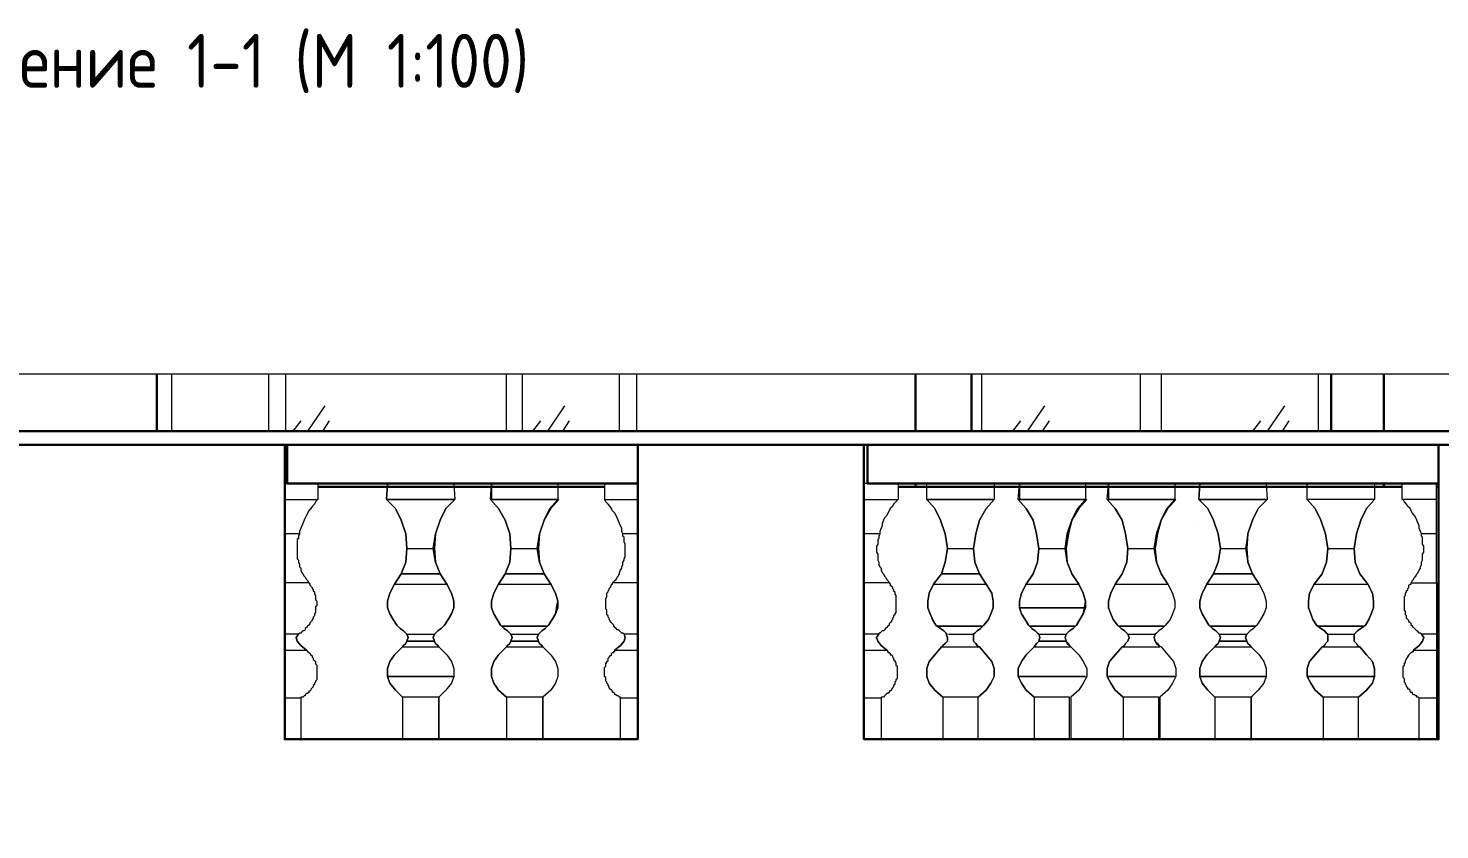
# Model space of a CAD drawing. Header units: millimetres. Extents: x 504091 to 2165846, y 135022 to 442887.
# Drawn here: x 1029664 to 1034893, y 312223 to 315195 of the extents above; entities that cross this region are included whole.
import ezdxf

# ---------------------------------------------------------------- set-up
doc = ezdxf.new("R2010")
doc.units = ezdxf.units.MM
doc.linetypes.add('PDF_IMPORT', pattern=[1, 0.8, -0.2])
doc.layers.add('+АР_Вспомогательная', color=7, linetype='Continuous', lineweight=9)
doc.layers.add('Аннотация', color=7, linetype='Continuous', lineweight=9)
for name, color, linetype in [('PDF _Линии', 7, 'Continuous'), ('PDF _Перекрытие', 7, 'Continuous'), ('PDF _Стены наружные', 7, 'Continuous')]:
    doc.layers.add(name, color=color, linetype=linetype)
for name, color, linetype, true_color in [('PDF _Ограждение', 7, 'Continuous', 0x7f7f7f), ('PDF _Окна', 7, 'Continuous', 0x383e42), ('PDF _Стены штриховка поверхности', 7, 'Continuous', 0xcacbcc)]:
    doc.layers.add(name, color=color, linetype=linetype, true_color=true_color)
doc.styles.add('GOST Common_6', font='GOST_Common.ttf', dxfattribs={"width": 0.9, "height": 200})

msp = doc.modelspace()

# ---------------------------------------------------------------- hatches: boundary and pattern name
at = {"layer": 'PDF _Стены штриховка поверхности', "true_color": 0xfbfbf4, "transparency": 33554687}
h = msp.add_hatch(color=7, dxfattribs=at)
h.paths.add_polyline_path([(1040473.9034, 311881.2887), (1040452.7403, 311902.4517), (1040431.5773, 311881.2887), (1040495.0664, 311813.567), (1040495.0664, 311809.3344), (1040511.9968, 311792.404), (1040533.1599, 311809.3344), (1040533.1599, 311813.567)])
h.paths.add_polyline_path([(1029519.9189, 311881.2887), (1029498.7559, 311902.4517), (1029481.8255, 311881.2887), (1029418.3364, 311813.567), (1029439.4994, 311792.404), (1029460.6624, 311813.567)])
h.paths.add_polyline_path([(1040554.3229, 311707.7518), (1040397.7165, 311881.2887), (1040478.136, 311953.243), (1040634.7424, 311953.243), (1040715.1619, 311881.2887), (1040567.0207, 311720.4497)])
h.paths.add_polyline_path([(1029397.1733, 311707.7518), (1029240.5669, 311881.2887), (1029316.7538, 311953.243), (1029477.5929, 311953.243), (1029553.7798, 311881.2887), (1029414.1038, 311724.6823)], flags=0)
h.paths.add_polyline_path([(1029312.5212, 311881.2887), (1029295.5908, 311902.4517), (1029274.4278, 311881.2887), (1029333.6843, 311813.567), (1029354.8473, 311792.404), (1029376.0103, 311813.567)])
h.paths.add_polyline_path([(1040681.3011, 311881.2887), (1040655.9054, 311902.4517), (1040638.975, 311881.2887), (1040579.7185, 311813.567), (1040579.7185, 311809.3344), (1040600.8816, 311792.404), (1040613.5794, 311809.3344), (1040617.812, 311813.567)])
h.paths.add_polyline_path([(1033992.5137, 313371.166), (1033993.7835, 313366.9334), (1033993.7835, 313371.166)])
h.paths.add_polyline_path([(1030328.8757, 311802.9855), (1030328.3467, 311805.1018), (1030328.3467, 311800.8692)])
h.paths.add_polyline_path([(1040768.7749, 309618.2553), (1040765.9532, 309616.8444), (1040770.1858, 309616.8444)])
h.paths.add_polyline_path([(1029099.48, 309618.2553), (1029096.6583, 309616.8444), (1029100.8909, 309616.8444)])
h.paths.add_polyline_path([(1038743.2655, 313213.3147), (1038742.7675, 313218.7922), (1038742.7675, 313214.5596)])
h.paths.add_polyline_path([(1033058.3776, 312711.5849), (1033062.6102, 312715.1121), (1033058.3776, 312715.1121)])
h.paths.add_polyline_path([(1035737.6172, 312711.5849), (1035741.8498, 312715.1121), (1035737.6172, 312715.1121)])
h.paths.add_polyline_path([(1033719.1621, 313213.3147), (1033718.6641, 313218.7922), (1033718.6641, 313214.5596)])

# ---------------------------------------------------------------- linework, layer by layer
at = {"layer": '+АР_Вспомогательная', "color": 7, "linetype": 'Continuous', "ltscale": 50}
msp.add_lwpolyline([(1016468.3724, 313914.1869), (1035672.8781, 313914.1869), (1035735.3781, 314164.1869), (1035860.3781, 313664.1869), (1035922.8781, 313914.1869), (1044742.7044, 313914.1869)], dxfattribs=at)
at = {"layer": 'PDF _Линии', "lineweight": 30}
for points in [[(1030140.0213, 313701.6234), (1030140.0213, 313914.1869)], [(1032950.4717, 313914.1869), (1032950.4717, 313701.6234)], [(1033157.8694, 313701.6234), (1033157.8694, 313914.1869)], [(1034491.1403, 313914.1869), (1034491.1403, 313701.6234)], [(1034685.8402, 313914.1869), (1034685.8402, 313701.6234)], [(1029200.3827, 308927.2438), (1029200.3827, 313650.8322), (1029094.5676, 313650.8322), (1029094.5676, 313701.6234), (1041572.2902, 313701.6234), (1041572.2902, 313650.8322)], [(1034889.0053, 313650.8322), (1034889.0053, 312558.8198), (1032760.0044, 312558.8198), (1032760.0044, 313650.8322), (1031921.9484, 313650.8322), (1031921.9484, 312558.8198), (1030614.0732, 312558.8198), (1030614.0732, 313650.8322), (1029200.3827, 313650.8322)], [(1031921.9484, 313506.9235), (1030622.5384, 313506.9235), (1030622.5384, 313650.8322)], [(1034889.0053, 313506.9235), (1032772.7023, 313506.9235), (1032772.7023, 313650.8322), (1035727.0613, 313650.8322), (1035727.0613, 312558.8198), (1037851.8295, 312558.8198), (1037851.8295, 313650.8322)], [(1032950.4717, 313506.9235), (1032950.4717, 313494.2257)], [(1034685.8402, 313494.2257), (1034685.8402, 313506.9235)], [(1034889.0053, 313494.2257), (1034880.5401, 313494.2257)]]:
    msp.add_lwpolyline(points, dxfattribs=at)
at = {"layer": 'PDF _Линии', "lineweight": 30, "ltscale": 21.292934}
msp.add_lwpolyline([(1040078.1803, 313650.8322), (1030614.0732, 313650.8322)], dxfattribs=at)
at = {"layer": 'PDF _Линии', "lineweight": 30, "ltscale": 2.582245}
msp.add_lwpolyline([(1031799.2029, 313494.2257), (1030736.8187, 313494.2257)], dxfattribs=at)
at = {"layer": 'PDF _Линии', "lineweight": 30, "ltscale": 1.523948}
msp.add_lwpolyline([(1034753.5619, 313494.2257), (1032886.9826, 313494.2257)], dxfattribs=at)
at = {"layer": 'PDF _Ограждение', "color": 7, "lineweight": 9}
for points in [[(1030736.8187, 313506.9235), (1030736.8187, 313447.6671), (1030728.3535, 313439.2018), (1030724.1209, 313430.7366), (1030715.6557, 313422.2714), (1030711.4231, 313413.8062), (1030702.9579, 313405.341), (1030698.7253, 313396.8758), (1030694.4927, 313388.4106), (1030690.2601, 313379.9454), (1030686.0275, 313371.4802), (1030681.7949, 313358.7823), (1030677.5623, 313350.3171), (1030673.3296, 313341.8519), (1030669.097, 313329.1541), (1030669.097, 313320.6889), (1030664.8644, 313312.2237), (1030664.8644, 313303.7585), (1030660.6318, 313299.5258), (1030660.6318, 313291.0606), (1030660.6318, 313282.5954), (1030660.6318, 313274.1302), (1030660.6318, 313265.665), (1030660.6318, 313261.4324), (1030660.6318, 313252.9672), (1030660.6318, 313244.502), (1030660.6318, 313236.0368), (1030660.6318, 313227.5715), (1030664.8644, 313223.3389), (1030664.8644, 313214.8737), (1030669.097, 313206.4085), (1030669.097, 313197.9433), (1030673.3296, 313193.7107), (1030673.3296, 313185.2455), (1030677.5623, 313176.7803), (1030681.7949, 313172.5477), (1030686.0275, 313164.0825), (1030690.2601, 313159.8498), (1030694.4927, 313151.3846), (1030698.7253, 313147.152), (1030702.9579, 313138.6868), (1030707.1905, 313134.4542), (1030707.1905, 313130.2216), (1030711.4231, 313125.989), (1030715.6557, 313121.7564), (1030715.6557, 313117.5238), (1030719.8883, 313113.2912), (1030719.8883, 313109.0586), (1030724.1209, 313104.826), (1030724.1209, 313100.5934), (1030724.1209, 313096.3608), (1030728.3535, 313092.1282), (1030728.3535, 313083.6629), (1030728.3535, 313079.4303), (1030728.3535, 313075.1977), (1030732.5861, 313070.9651), (1030732.5861, 313066.7325), (1030732.5861, 313058.2673), (1030732.5861, 313054.0347), (1030728.3535, 313049.8021), (1030728.3535, 313045.5695), (1030728.3535, 313041.3369), (1030728.3535, 313032.8717), (1030728.3535, 313028.6391), (1030724.1209, 313024.4065), (1030724.1209, 313020.1738), (1030724.1209, 313015.9412), (1030719.8883, 313011.7086), (1030719.8883, 313007.476), (1030715.6557, 313003.2434), (1030715.6557, 312999.0108), (1030711.4231, 312994.7782), (1030707.1905, 312990.5456), (1030707.1905, 312986.313), (1030702.9579, 312982.0804), (1030698.7253, 312977.8478), (1030694.4927, 312973.6152), (1030690.2601, 312969.3826), (1030690.2601, 312965.15), (1030686.0275, 312960.9174), (1030681.7949, 312960.9174), (1030677.5623, 312956.6848), (1030673.3296, 312952.4522), (1030669.097, 312952.4522), (1030664.8644, 312948.2195), (1030656.3992, 312935.5217), (1030660.6318, 312922.8239), (1030673.3296, 312905.8935), (1030694.4927, 312888.9631), (1030673.3296, 312905.8935), (1030660.6318, 312922.8239), (1030656.3992, 312935.5217), (1030664.8644, 312948.2195), (1030614.0732, 312948.2195)], [(1030622.5384, 313506.9235), (1030614.0732, 313506.9235)], [(1031185.475, 312558.8198), (1031185.475, 312715.4262), (1031050.0316, 312715.4262), (1031024.636, 312740.8219), (1031003.4729, 312766.2175), (1030995.0077, 312791.6131), (1030995.0077, 312821.2414), (1031003.4729, 312846.637), (1031020.4033, 312872.0326), (1031050.0316, 312901.6609), (1031054.2642, 312905.8935), (1031062.7294, 312914.3587), (1031066.962, 312922.8239), (1031071.1946, 312935.5217), (1031066.962, 312948.2195), (1031062.7294, 312952.4522), (1031054.2642, 312960.9174), (1031041.5664, 312969.3826), (1031028.8686, 312982.0804), (1031016.1707, 313003.2434), (1031003.4729, 313024.4065), (1030995.0077, 313045.5695), (1030995.0077, 313070.9651), (1031003.4729, 313100.5934), (1031020.4033, 313134.4542), (1031045.799, 313172.5477), (1031062.7294, 313214.8737), (1031066.962, 313265.665), (1031062.7294, 313320.6889), (1031045.799, 313371.4802), (1031024.636, 313413.8062), (1030990.7751, 313447.6671), (1030995.0077, 313506.9235)], [(1031240.4989, 313506.9235), (1031244.7315, 313447.6671), (1030990.7751, 313447.6671), (1031024.636, 313413.8062), (1031045.799, 313371.4802), (1031062.7294, 313320.6889), (1031066.962, 313265.665), (1031062.7294, 313214.8737), (1031045.799, 313172.5477), (1031020.4033, 313134.4542), (1031003.4729, 313100.5934), (1030995.0077, 313070.9651), (1030995.0077, 313045.5695), (1031003.4729, 313024.4065), (1031016.1707, 313003.2434), (1031028.8686, 312982.0804), (1031041.5664, 312969.3826), (1031054.2642, 312960.9174), (1031062.7294, 312952.4522), (1031066.962, 312948.2195), (1031071.1946, 312935.5217), (1031066.962, 312922.8239), (1031062.7294, 312914.3587), (1031054.2642, 312905.8935), (1031050.0316, 312901.6609), (1031020.4033, 312872.0326), (1031003.4729, 312846.637), (1030995.0077, 312821.2414), (1030995.0077, 312791.6131), (1031003.4729, 312766.2175), (1031024.636, 312740.8219), (1031050.0316, 312715.4262), (1031050.0316, 312558.8198)], [(1030995.0077, 313506.9235), (1030990.7751, 313447.6671), (1031244.7315, 313447.6671), (1031210.8706, 313413.8062), (1031189.7076, 313371.4802), (1031172.7772, 313320.6889), (1031168.5446, 313265.665), (1031172.7772, 313214.8737), (1031189.7076, 313172.5477), (1031215.1032, 313134.4542), (1031232.0336, 313100.5934), (1031240.4989, 313070.9651), (1031240.4989, 313045.5695), (1031232.0336, 313024.4065), (1031219.3358, 313003.2434), (1031206.638, 312982.0804), (1031193.9402, 312969.3826), (1031181.2424, 312960.9174), (1031172.7772, 312952.4522), (1031168.5446, 312948.2195), (1031164.312, 312935.5217), (1031168.5446, 312922.8239), (1031172.7772, 312914.3587), (1031181.2424, 312905.8935), (1031185.475, 312901.6609), (1031215.1032, 312872.0326), (1031232.0336, 312846.637), (1031240.4989, 312821.2414), (1031240.4989, 312791.6131), (1031232.0336, 312766.2175), (1031210.8706, 312740.8219), (1031185.475, 312715.4262), (1031185.475, 312558.8198)], [(1031570.6421, 312558.8198), (1031570.6421, 312715.4262), (1031435.1987, 312715.4262), (1031405.5705, 312740.8219), (1031388.6401, 312766.2175), (1031380.1749, 312791.6131), (1031380.1749, 312821.2414), (1031388.6401, 312846.637), (1031405.5705, 312872.0326), (1031435.1987, 312901.6609), (1031439.4313, 312905.8935), (1031447.8966, 312914.3587), (1031452.1292, 312922.8239), (1031456.3618, 312935.5217), (1031452.1292, 312948.2195), (1031447.8966, 312952.4522), (1031439.4313, 312960.9174), (1031426.7335, 312969.3826), (1031414.0357, 312982.0804), (1031401.3379, 313003.2434), (1031388.6401, 313024.4065), (1031380.1749, 313045.5695), (1031380.1749, 313070.9651), (1031388.6401, 313100.5934), (1031405.5705, 313134.4542), (1031430.9661, 313172.5477), (1031447.8966, 313214.8737), (1031452.1292, 313265.665), (1031447.8966, 313320.6889), (1031430.9661, 313371.4802), (1031405.5705, 313413.8062), (1031375.9423, 313447.6671), (1031380.1749, 313506.9235)], [(1031625.666, 313506.9235), (1031625.666, 313447.6671), (1031375.9423, 313447.6671), (1031405.5705, 313413.8062), (1031430.9661, 313371.4802), (1031447.8966, 313320.6889), (1031452.1292, 313265.665), (1031447.8966, 313214.8737), (1031430.9661, 313172.5477), (1031405.5705, 313134.4542), (1031388.6401, 313100.5934), (1031380.1749, 313070.9651), (1031380.1749, 313045.5695), (1031388.6401, 313024.4065), (1031401.3379, 313003.2434), (1031414.0357, 312982.0804), (1031426.7335, 312969.3826), (1031439.4313, 312960.9174), (1031447.8966, 312952.4522), (1031452.1292, 312948.2195), (1031456.3618, 312935.5217), (1031452.1292, 312922.8239), (1031447.8966, 312914.3587), (1031439.4313, 312905.8935), (1031435.1987, 312901.6609), (1031405.5705, 312872.0326), (1031388.6401, 312846.637), (1031380.1749, 312821.2414), (1031380.1749, 312791.6131), (1031388.6401, 312766.2175), (1031405.5705, 312740.8219), (1031435.1987, 312715.4262), (1031435.1987, 312558.8198)], [(1031380.1749, 313506.9235), (1031380.1749, 313447.6671), (1031629.8986, 313447.6671), (1031600.2704, 313413.8062), (1031574.8747, 313371.4802), (1031557.9443, 313320.6889), (1031553.7117, 313265.665), (1031557.9443, 313214.8737), (1031574.8747, 313172.5477), (1031600.2704, 313134.4542), (1031617.2008, 313100.5934), (1031625.666, 313070.9651), (1031625.666, 313045.5695), (1031617.2008, 313024.4065), (1031604.503, 313003.2434), (1031591.8052, 312982.0804), (1031579.1073, 312969.3826), (1031566.4095, 312960.9174), (1031557.9443, 312952.4522), (1031553.7117, 312948.2195), (1031549.4791, 312935.5217), (1031553.7117, 312922.8239), (1031557.9443, 312914.3587), (1031566.4095, 312905.8935), (1031570.6421, 312901.6609), (1031600.2704, 312872.0326), (1031617.2008, 312846.637), (1031625.666, 312821.2414), (1031625.666, 312791.6131), (1031617.2008, 312766.2175), (1031600.2704, 312740.8219), (1031570.6421, 312715.4262), (1031570.6421, 312558.8198)], [(1031799.2029, 313506.9235), (1031799.2029, 313447.6671), (1031921.9484, 313447.6671)], [(1032886.9826, 313506.9235), (1032886.9826, 313447.6671), (1032878.5174, 313439.2018), (1032870.0522, 313430.7366), (1032865.8196, 313422.2714), (1032857.3544, 313413.8062), (1032853.1218, 313405.341), (1032848.8892, 313396.8758), (1032844.6566, 313388.4106), (1032836.1913, 313379.9454), (1032831.9587, 313371.4802), (1032827.7261, 313358.7823), (1032827.7261, 313350.3171), (1032823.4935, 313341.8519), (1032819.2609, 313329.1541), (1032819.2609, 313320.6889), (1032815.0283, 313312.2237), (1032815.0283, 313303.7585), (1032810.7957, 313299.5258), (1032810.7957, 313291.0606), (1032810.7957, 313282.5954), (1032806.5631, 313274.1302), (1032806.5631, 313265.665), (1032806.5631, 313261.4324), (1032806.5631, 313252.9672), (1032810.7957, 313244.502), (1032810.7957, 313236.0368), (1032810.7957, 313227.5715), (1032810.7957, 313223.3389), (1032815.0283, 313214.8737), (1032815.0283, 313206.4085), (1032819.2609, 313197.9433), (1032823.4935, 313193.7107), (1032823.4935, 313185.2455), (1032827.7261, 313176.7803), (1032831.9587, 313172.5477), (1032836.1913, 313164.0825), (1032840.4239, 313159.8498), (1032844.6566, 313151.3846), (1032848.8892, 313147.152), (1032853.1218, 313138.6868), (1032857.3544, 313134.4542), (1032857.3544, 313130.2216), (1032861.587, 313125.989), (1032865.8196, 313121.7564), (1032865.8196, 313117.5238), (1032870.0522, 313113.2912), (1032870.0522, 313109.0586), (1032874.2848, 313104.826), (1032874.2848, 313100.5934), (1032874.2848, 313096.3608), (1032878.5174, 313092.1282), (1032878.5174, 313083.6629), (1032878.5174, 313079.4303), (1032878.5174, 313075.1977), (1032878.5174, 313070.9651), (1032878.5174, 313066.7325), (1032878.5174, 313058.2673), (1032878.5174, 313054.0347), (1032878.5174, 313049.8021), (1032878.5174, 313045.5695), (1032878.5174, 313041.3369), (1032878.5174, 313032.8717), (1032878.5174, 313028.6391), (1032874.2848, 313024.4065), (1032874.2848, 313020.1738), (1032870.0522, 313015.9412), (1032870.0522, 313011.7086), (1032865.8196, 313007.476), (1032865.8196, 313003.2434), (1032861.587, 312999.0108), (1032861.587, 312994.7782), (1032857.3544, 312990.5456), (1032853.1218, 312986.313), (1032853.1218, 312982.0804), (1032848.8892, 312977.8478), (1032844.6566, 312973.6152), (1032840.4239, 312969.3826), (1032836.1913, 312965.15), (1032831.9587, 312960.9174), (1032827.7261, 312960.9174), (1032823.4935, 312956.6848), (1032819.2609, 312952.4522), (1032815.0283, 312952.4522), (1032815.0283, 312948.2195), (1032806.5631, 312935.5217), (1032810.7957, 312922.8239), (1032823.4935, 312905.8935), (1032844.6566, 312888.9631), (1032823.4935, 312905.8935), (1032810.7957, 312922.8239), (1032806.5631, 312935.5217), (1032815.0283, 312948.2195), (1032760.0044, 312948.2195)], [(1032772.7023, 313506.9235), (1032760.0044, 313506.9235)], [(1033183.265, 312558.8198), (1033183.265, 312715.4262), (1033052.0542, 312715.4262), (1033022.426, 312740.8219), (1033001.263, 312766.2175), (1032992.7978, 312791.6131), (1032992.7978, 312821.2414), (1033001.263, 312846.637), (1033022.426, 312872.0326), (1033047.8216, 312901.6609), (1033052.0542, 312905.8935), (1033060.5195, 312914.3587), (1033068.9847, 312922.8239), (1033068.9847, 312935.5217), (1033064.7521, 312948.2195), (1033064.7521, 312952.4522), (1033056.2869, 312960.9174), (1033043.589, 312969.3826), (1033026.6586, 312982.0804), (1033013.9608, 313003.2434), (1033005.4956, 313024.4065), (1032997.0304, 313045.5695), (1032997.0304, 313070.9651), (1033001.263, 313100.5934), (1033018.1934, 313134.4542), (1033047.8216, 313172.5477), (1033060.5195, 313214.8737), (1033068.9847, 313265.665), (1033060.5195, 313320.6889), (1033043.589, 313371.4802), (1033022.426, 313413.8062), (1032992.7978, 313447.6671), (1032992.7978, 313506.9235)], [(1033242.5215, 313506.9235), (1033242.5215, 313447.6671), (1032992.7978, 313447.6671), (1033022.426, 313413.8062), (1033043.589, 313371.4802), (1033060.5195, 313320.6889), (1033068.9847, 313265.665), (1033060.5195, 313214.8737), (1033047.8216, 313172.5477), (1033018.1934, 313134.4542), (1033001.263, 313100.5934), (1032997.0304, 313070.9651), (1032997.0304, 313045.5695), (1033005.4956, 313024.4065), (1033013.9608, 313003.2434), (1033026.6586, 312982.0804), (1033043.589, 312969.3826), (1033056.2869, 312960.9174), (1033064.7521, 312952.4522), (1033064.7521, 312948.2195), (1033068.9847, 312935.5217), (1033068.9847, 312922.8239), (1033060.5195, 312914.3587), (1033052.0542, 312905.8935), (1033047.8216, 312901.6609), (1033022.426, 312872.0326), (1033001.263, 312846.637), (1032992.7978, 312821.2414), (1032992.7978, 312791.6131), (1033001.263, 312766.2175), (1033022.426, 312740.8219), (1033052.0542, 312715.4262), (1033052.0542, 312558.8198)], [(1033521.8735, 312558.8198), (1033521.8735, 312715.4262), (1033390.6627, 312715.4262), (1033361.0345, 312740.8219), (1033344.1041, 312766.2175), (1033331.4062, 312791.6131), (1033331.4062, 312821.2414), (1033344.1041, 312846.637), (1033361.0345, 312872.0326), (1033390.6627, 312901.6609), (1033394.8953, 312905.8935), (1033399.1279, 312914.3587), (1033407.5932, 312922.8239), (1033411.8258, 312935.5217), (1033407.5932, 312948.2195), (1033403.3606, 312952.4522), (1033394.8953, 312960.9174), (1033382.1975, 312969.3826), (1033369.4997, 312982.0804), (1033356.8019, 313003.2434), (1033344.1041, 313024.4065), (1033335.6389, 313045.5695), (1033335.6389, 313070.9651), (1033344.1041, 313100.5934), (1033361.0345, 313134.4542), (1033386.4301, 313172.5477), (1033403.3606, 313214.8737), (1033407.5932, 313265.665), (1033399.1279, 313320.6889), (1033386.4301, 313371.4802), (1033361.0345, 313413.8062), (1033331.4062, 313447.6671), (1033335.6389, 313506.9235)], [(1033581.13, 313506.9235), (1033581.13, 313447.6671), (1033331.4062, 313447.6671), (1033361.0345, 313413.8062), (1033386.4301, 313371.4802), (1033399.1279, 313320.6889), (1033407.5932, 313265.665), (1033403.3606, 313214.8737), (1033386.4301, 313172.5477), (1033361.0345, 313134.4542), (1033344.1041, 313100.5934), (1033335.6389, 313070.9651), (1033335.6389, 313045.5695), (1033344.1041, 313024.4065), (1033356.8019, 313003.2434), (1033369.4997, 312982.0804), (1033382.1975, 312969.3826), (1033394.8953, 312960.9174), (1033403.3606, 312952.4522), (1033407.5932, 312948.2195), (1033411.8258, 312935.5217), (1033407.5932, 312922.8239), (1033399.1279, 312914.3587), (1033394.8953, 312905.8935), (1033390.6627, 312901.6609), (1033361.0345, 312872.0326), (1033344.1041, 312846.637), (1033331.4062, 312821.2414), (1033331.4062, 312791.6131), (1033344.1041, 312766.2175), (1033361.0345, 312740.8219), (1033390.6627, 312715.4262), (1033390.6627, 312558.8198)], [(1033335.6389, 313506.9235), (1033335.6389, 313447.6671), (1033585.3626, 313447.6671), (1033555.7344, 313413.8062), (1033530.3387, 313371.4802), (1033517.6409, 313320.6889), (1033509.1757, 313265.665), (1033513.4083, 313214.8737), (1033530.3387, 313172.5477), (1033555.7344, 313134.4542), (1033572.6648, 313100.5934), (1033581.13, 313070.9651), (1033581.13, 313045.5695), (1033572.6648, 313024.4065), (1033559.967, 313003.2434), (1033547.2692, 312982.0804), (1033534.5713, 312969.3826), (1033521.8735, 312960.9174), (1033513.4083, 312952.4522), (1033509.1757, 312948.2195), (1033504.9431, 312935.5217), (1033509.1757, 312922.8239), (1033517.6409, 312914.3587), (1033521.8735, 312905.8935), (1033526.1061, 312901.6609), (1033555.7344, 312872.0326), (1033572.6648, 312846.637), (1033585.3626, 312821.2414), (1033585.3626, 312791.6131), (1033572.6648, 312766.2175), (1033555.7344, 312740.8219), (1033526.1061, 312715.4262), (1033526.1061, 312558.8198)], [(1033852.0168, 312558.8198), (1033852.0168, 312715.4262), (1033720.806, 312715.4262), (1033691.1778, 312740.8219), (1033674.2473, 312766.2175), (1033661.5495, 312791.6131), (1033661.5495, 312821.2414), (1033670.0147, 312846.637), (1033691.1778, 312872.0326), (1033716.5734, 312901.6609), (1033725.0386, 312905.8935), (1033729.2712, 312914.3587), (1033737.7364, 312922.8239), (1033741.969, 312935.5217), (1033737.7364, 312948.2195), (1033733.5038, 312952.4522), (1033725.0386, 312960.9174), (1033712.3408, 312969.3826), (1033699.643, 312982.0804), (1033682.7126, 313003.2434), (1033674.2473, 313024.4065), (1033665.7821, 313045.5695), (1033665.7821, 313070.9651), (1033674.2473, 313100.5934), (1033691.1778, 313134.4542), (1033716.5734, 313172.5477), (1033733.5038, 313214.8737), (1033737.7364, 313265.665), (1033729.2712, 313320.6889), (1033716.5734, 313371.4802), (1033691.1778, 313413.8062), (1033661.5495, 313447.6671), (1033665.7821, 313506.9235)], [(1033911.2733, 313506.9235), (1033911.2733, 313447.6671), (1033661.5495, 313447.6671), (1033691.1778, 313413.8062), (1033716.5734, 313371.4802), (1033729.2712, 313320.6889), (1033737.7364, 313265.665), (1033733.5038, 313214.8737), (1033716.5734, 313172.5477), (1033691.1778, 313134.4542), (1033674.2473, 313100.5934), (1033665.7821, 313070.9651), (1033665.7821, 313045.5695), (1033674.2473, 313024.4065), (1033682.7126, 313003.2434), (1033699.643, 312982.0804), (1033712.3408, 312969.3826), (1033725.0386, 312960.9174), (1033733.5038, 312952.4522), (1033737.7364, 312948.2195), (1033741.969, 312935.5217), (1033737.7364, 312922.8239), (1033729.2712, 312914.3587), (1033725.0386, 312905.8935), (1033716.5734, 312901.6609), (1033691.1778, 312872.0326), (1033670.0147, 312846.637), (1033661.5495, 312821.2414), (1033661.5495, 312791.6131), (1033674.2473, 312766.2175), (1033691.1778, 312740.8219), (1033720.806, 312715.4262), (1033720.806, 312558.8198)], [(1033665.7821, 313506.9235), (1033665.7821, 313447.6671), (1033915.5059, 313447.6671), (1033885.8776, 313413.8062), (1033860.482, 313371.4802), (1033847.7842, 313320.6889), (1033839.319, 313265.665), (1033843.5516, 313214.8737), (1033860.482, 313172.5477), (1033885.8776, 313134.4542), (1033902.8081, 313100.5934), (1033911.2733, 313070.9651), (1033911.2733, 313045.5695), (1033902.8081, 313024.4065), (1033894.3429, 313003.2434), (1033877.4124, 312982.0804), (1033864.7146, 312969.3826), (1033852.0168, 312960.9174), (1033843.5516, 312952.4522), (1033839.319, 312948.2195), (1033835.0864, 312935.5217), (1033839.319, 312922.8239), (1033847.7842, 312914.3587), (1033852.0168, 312905.8935), (1033860.482, 312901.6609), (1033885.8776, 312872.0326), (1033907.0407, 312846.637), (1033915.5059, 312821.2414), (1033915.5059, 312791.6131), (1033902.8081, 312766.2175), (1033885.8776, 312740.8219), (1033856.2494, 312715.4262), (1033856.2494, 312558.8198)], [(1034194.8579, 312558.8198), (1034194.8579, 312715.4262), (1034059.4145, 312715.4262), (1034034.0189, 312740.8219), (1034012.8558, 312766.2175), (1034004.3906, 312791.6131), (1034004.3906, 312821.2414), (1034012.8558, 312846.637), (1034029.7862, 312872.0326), (1034059.4145, 312901.6609), (1034063.6471, 312905.8935), (1034072.1123, 312914.3587), (1034076.3449, 312922.8239), (1034080.5775, 312935.5217), (1034076.3449, 312948.2195), (1034072.1123, 312952.4522), (1034063.6471, 312960.9174), (1034050.9493, 312969.3826), (1034038.2515, 312982.0804), (1034025.5536, 313003.2434), (1034012.8558, 313024.4065), (1034004.3906, 313045.5695), (1034004.3906, 313070.9651), (1034012.8558, 313100.5934), (1034029.7862, 313134.4542), (1034055.1819, 313172.5477), (1034072.1123, 313214.8737), (1034080.5775, 313265.665), (1034072.1123, 313320.6889), (1034055.1819, 313371.4802), (1034034.0189, 313413.8062), (1034000.158, 313447.6671), (1034004.3906, 313506.9235)], [(1034249.8818, 313506.9235), (1034254.1144, 313447.6671), (1034000.158, 313447.6671), (1034034.0189, 313413.8062), (1034055.1819, 313371.4802), (1034072.1123, 313320.6889), (1034080.5775, 313265.665), (1034072.1123, 313214.8737), (1034055.1819, 313172.5477), (1034029.7862, 313134.4542), (1034012.8558, 313100.5934), (1034004.3906, 313070.9651), (1034004.3906, 313045.5695), (1034012.8558, 313024.4065), (1034025.5536, 313003.2434), (1034038.2515, 312982.0804), (1034050.9493, 312969.3826), (1034063.6471, 312960.9174), (1034072.1123, 312952.4522), (1034076.3449, 312948.2195), (1034080.5775, 312935.5217), (1034076.3449, 312922.8239), (1034072.1123, 312914.3587), (1034063.6471, 312905.8935), (1034059.4145, 312901.6609), (1034029.7862, 312872.0326), (1034012.8558, 312846.637), (1034004.3906, 312821.2414), (1034004.3906, 312791.6131), (1034012.8558, 312766.2175), (1034034.0189, 312740.8219), (1034059.4145, 312715.4262), (1034059.4145, 312558.8198)], [(1034004.3906, 313506.9235), (1034000.158, 313447.6671), (1034254.1144, 313447.6671), (1034220.2535, 313413.8062), (1034199.0905, 313371.4802), (1034182.1601, 313320.6889), (1034173.6949, 313265.665), (1034182.1601, 313214.8737), (1034199.0905, 313172.5477), (1034224.4861, 313134.4542), (1034241.4165, 313100.5934), (1034249.8818, 313070.9651), (1034249.8818, 313045.5695), (1034241.4165, 313024.4065), (1034228.7187, 313003.2434), (1034216.0209, 312982.0804), (1034203.3231, 312969.3826), (1034190.6253, 312960.9174), (1034182.1601, 312952.4522), (1034177.9275, 312948.2195), (1034173.6949, 312935.5217), (1034177.9275, 312922.8239), (1034182.1601, 312914.3587), (1034190.6253, 312905.8935), (1034194.8579, 312901.6609), (1034224.4861, 312872.0326), (1034241.4165, 312846.637), (1034249.8818, 312821.2414), (1034249.8818, 312791.6131), (1034241.4165, 312766.2175), (1034220.2535, 312740.8219), (1034194.8579, 312715.4262), (1034194.8579, 312558.8198)], [(1034592.7229, 312558.8198), (1034592.7229, 312715.4262), (1034461.5121, 312715.4262), (1034431.8838, 312740.8219), (1034414.9534, 312766.2175), (1034402.2556, 312791.6131), (1034402.2556, 312821.2414), (1034410.7208, 312846.637), (1034431.8838, 312872.0326), (1034457.2795, 312901.6609), (1034465.7447, 312905.8935), (1034469.9773, 312914.3587), (1034478.4425, 312922.8239), (1034478.4425, 312935.5217), (1034478.4425, 312948.2195), (1034474.2099, 312952.4522), (1034465.7447, 312960.9174), (1034453.0469, 312969.3826), (1034436.1164, 312982.0804), (1034423.4186, 313003.2434), (1034414.9534, 313024.4065), (1034406.4882, 313045.5695), (1034406.4882, 313070.9651), (1034410.7208, 313100.5934), (1034427.6512, 313134.4542), (1034457.2795, 313172.5477), (1034474.2099, 313214.8737), (1034478.4425, 313265.665), (1034469.9773, 313320.6889), (1034453.0469, 313371.4802), (1034431.8838, 313413.8062), (1034402.2556, 313447.6671), (1034402.2556, 313506.9235)], [(1034651.9793, 313506.9235), (1034651.9793, 313447.6671), (1034402.2556, 313447.6671), (1034431.8838, 313413.8062), (1034453.0469, 313371.4802), (1034469.9773, 313320.6889), (1034478.4425, 313265.665), (1034474.2099, 313214.8737), (1034457.2795, 313172.5477), (1034427.6512, 313134.4542), (1034410.7208, 313100.5934), (1034406.4882, 313070.9651), (1034406.4882, 313045.5695), (1034414.9534, 313024.4065), (1034423.4186, 313003.2434), (1034436.1164, 312982.0804), (1034453.0469, 312969.3826), (1034465.7447, 312960.9174), (1034474.2099, 312952.4522), (1034478.4425, 312948.2195), (1034478.4425, 312935.5217), (1034478.4425, 312922.8239), (1034469.9773, 312914.3587), (1034465.7447, 312905.8935), (1034457.2795, 312901.6609), (1034431.8838, 312872.0326), (1034410.7208, 312846.637), (1034402.2556, 312821.2414), (1034402.2556, 312791.6131), (1034414.9534, 312766.2175), (1034431.8838, 312740.8219), (1034461.5121, 312715.4262), (1034461.5121, 312558.8198)], [(1034880.5401, 312948.2195), (1034825.5162, 312948.2195), (1034833.9814, 312935.5217), (1034829.7488, 312922.8239), (1034817.051, 312905.8935), (1034795.8879, 312888.9631), (1034817.051, 312905.8935), (1034829.7488, 312922.8239), (1034833.9814, 312935.5217), (1034825.5162, 312948.2195), (1034821.2836, 312952.4522), (1034817.051, 312952.4522), (1034812.8184, 312956.6848), (1034808.5858, 312960.9174), (1034804.3532, 312965.15), (1034800.1205, 312969.3826), (1034795.8879, 312973.6152), (1034791.6553, 312977.8478), (1034787.4227, 312982.0804), (1034787.4227, 312986.313), (1034783.1901, 312990.5456), (1034778.9575, 312994.7782), (1034778.9575, 312999.0108), (1034774.7249, 313003.2434), (1034770.4923, 313007.476), (1034770.4923, 313011.7086), (1034770.4923, 313015.9412), (1034766.2597, 313020.1738), (1034766.2597, 313024.4065), (1034766.2597, 313032.8717), (1034762.0271, 313037.1043), (1034762.0271, 313041.3369), (1034762.0271, 313045.5695), (1034762.0271, 313049.8021), (1034762.0271, 313054.0347), (1034762.0271, 313062.4999), (1034762.0271, 313066.7325), (1034762.0271, 313070.9651), (1034762.0271, 313075.1977), (1034762.0271, 313079.4303), (1034762.0271, 313087.8955), (1034766.2597, 313092.1282), (1034766.2597, 313096.3608), (1034766.2597, 313100.5934), (1034770.4923, 313104.826), (1034770.4923, 313109.0586), (1034774.7249, 313113.2912), (1034774.7249, 313117.5238), (1034778.9575, 313121.7564), (1034778.9575, 313130.2216), (1034783.1901, 313134.4542), (1034787.4227, 313134.4542), (1034787.4227, 313138.6868), (1034791.6553, 313147.152), (1034795.8879, 313151.3846), (1034800.1205, 313159.8498), (1034804.3532, 313164.0825), (1034808.5858, 313172.5477), (1034812.8184, 313176.7803), (1034817.051, 313185.2455), (1034821.2836, 313193.7107), (1034821.2836, 313197.9433), (1034825.5162, 313206.4085), (1034825.5162, 313214.8737), (1034829.7488, 313223.3389), (1034829.7488, 313227.5715), (1034829.7488, 313236.0368), (1034829.7488, 313244.502), (1034833.9814, 313252.9672), (1034833.9814, 313261.4324), (1034833.9814, 313269.8976), (1034833.9814, 313274.1302), (1034829.7488, 313282.5954), (1034829.7488, 313291.0606), (1034829.7488, 313299.5258), (1034829.7488, 313307.9911), (1034825.5162, 313312.2237), (1034825.5162, 313320.6889), (1034821.2836, 313329.1541), (1034817.051, 313341.8519), (1034817.051, 313350.3171), (1034812.8184, 313358.7823), (1034808.5858, 313371.4802), (1034804.3532, 313379.9454), (1034800.1205, 313388.4106), (1034791.6553, 313396.8758), (1034787.4227, 313405.341), (1034783.1901, 313413.8062), (1034774.7249, 313422.2714), (1034770.4923, 313430.7366), (1034762.0271, 313439.2018), (1034757.7945, 313447.6671), (1034753.5619, 313447.6671), (1034753.5619, 313506.9235)], [(1034880.5401, 313447.6671), (1034880.5401, 313506.9235)], [(1030614.0732, 313447.6671), (1030736.8187, 313447.6671)], [(1031921.9484, 312948.2195), (1031871.1572, 312948.2195), (1031875.3898, 312935.5217), (1031871.1572, 312922.8239), (1031858.4593, 312905.8935), (1031837.2963, 312888.9631), (1031858.4593, 312905.8935), (1031871.1572, 312922.8239), (1031875.3898, 312935.5217), (1031871.1572, 312948.2195), (1031866.9246, 312952.4522), (1031862.6919, 312952.4522), (1031858.4593, 312956.6848), (1031854.2267, 312960.9174), (1031849.9941, 312965.15), (1031845.7615, 312965.15), (1031841.5289, 312969.3826), (1031837.2963, 312973.6152), (1031833.0637, 312977.8478), (1031833.0637, 312982.0804), (1031828.8311, 312986.313), (1031824.5985, 312990.5456), (1031820.3659, 312994.7782), (1031820.3659, 312999.0108), (1031816.1333, 313003.2434), (1031816.1333, 313007.476), (1031811.9007, 313011.7086), (1031811.9007, 313015.9412), (1031807.6681, 313020.1738), (1031807.6681, 313024.4065), (1031807.6681, 313032.8717), (1031807.6681, 313037.1043), (1031803.4355, 313041.3369), (1031803.4355, 313045.5695), (1031803.4355, 313049.8021), (1031803.4355, 313054.0347), (1031803.4355, 313062.4999), (1031803.4355, 313066.7325), (1031803.4355, 313070.9651), (1031803.4355, 313075.1977), (1031803.4355, 313079.4303), (1031807.6681, 313087.8955), (1031807.6681, 313092.1282), (1031807.6681, 313096.3608), (1031807.6681, 313100.5934), (1031811.9007, 313104.826), (1031811.9007, 313109.0586), (1031816.1333, 313113.2912), (1031816.1333, 313117.5238), (1031820.3659, 313121.7564), (1031824.5985, 313130.2216), (1031824.5985, 313134.4542), (1031828.8311, 313134.4542), (1031828.8311, 313138.6868), (1031837.2963, 313147.152), (1031841.5289, 313151.3846), (1031845.7615, 313159.8498), (1031849.9941, 313164.0825), (1031854.2267, 313172.5477), (1031854.2267, 313176.7803), (1031858.4593, 313185.2455), (1031862.6919, 313193.7107), (1031862.6919, 313197.9433), (1031866.9246, 313206.4085), (1031866.9246, 313214.8737), (1031871.1572, 313223.3389), (1031871.1572, 313227.5715), (1031875.3898, 313236.0368), (1031875.3898, 313244.502), (1031875.3898, 313252.9672), (1031875.3898, 313261.4324), (1031875.3898, 313269.8976), (1031875.3898, 313274.1302), (1031875.3898, 313282.5954), (1031871.1572, 313291.0606), (1031871.1572, 313299.5258), (1031871.1572, 313307.9911), (1031866.9246, 313312.2237), (1031866.9246, 313320.6889), (1031862.6919, 313329.1541), (1031862.6919, 313341.8519), (1031858.4593, 313350.3171), (1031854.2267, 313358.7823), (1031849.9941, 313371.4802), (1031845.7615, 313379.9454), (1031841.5289, 313388.4106), (1031837.2963, 313396.8758), (1031828.8311, 313405.341), (1031824.5985, 313413.8062), (1031820.3659, 313422.2714), (1031811.9007, 313430.7366), (1031803.4355, 313439.2018), (1031799.2029, 313447.6671)], [(1032760.0044, 313447.6671), (1032886.9826, 313447.6671)], [(1034880.5401, 313138.6868), (1034880.5401, 313320.6889), (1034880.5401, 313447.6671), (1034753.5619, 313447.6671)], [(1030669.097, 313320.6889), (1030614.0732, 313320.6889)], [(1031921.9484, 313320.6889), (1031866.9246, 313320.6889)], [(1032819.2609, 313320.6889), (1032760.0044, 313320.6889)], [(1034880.5401, 313320.6889), (1034825.5162, 313320.6889)], [(1031066.962, 313265.665), (1031164.312, 313265.665)], [(1031452.1292, 313265.665), (1031549.4791, 313265.665)], [(1033068.9847, 313265.665), (1033166.3346, 313265.665)], [(1033407.5932, 313265.665), (1033504.9431, 313265.665)], [(1033737.7364, 313265.665), (1033835.0864, 313265.665)], [(1034080.5775, 313265.665), (1034177.9275, 313265.665)], [(1034478.4425, 313265.665), (1034575.7924, 313265.665)], [(1030702.9579, 313138.6868), (1030614.0732, 313138.6868)], [(1031921.9484, 313138.6868), (1031828.8311, 313138.6868)], [(1032853.1218, 313138.6868), (1032760.0044, 313138.6868)], [(1034787.4227, 313138.6868), (1034880.5401, 313138.6868), (1034880.5401, 312948.2195), (1034880.5401, 312914.3587), (1034880.5401, 312888.9631)], [(1031020.4033, 313134.4542), (1031215.1032, 313134.4542)], [(1031405.5705, 313134.4542), (1031600.2704, 313134.4542)], [(1033018.1934, 313134.4542), (1033212.8933, 313134.4542)], [(1033361.0345, 313134.4542), (1033555.7344, 313134.4542)], [(1033691.1778, 313134.4542), (1033885.8776, 313134.4542)], [(1034029.7862, 313134.4542), (1034224.4861, 313134.4542)], [(1034427.6512, 313134.4542), (1034626.5837, 313134.4542)], [(1031066.962, 312948.2195), (1031168.5446, 312948.2195)], [(1031452.1292, 312948.2195), (1031456.3618, 312948.2195), (1031553.7117, 312948.2195)], [(1033064.7521, 312948.2195), (1033068.9847, 312948.2195)], [(1033073.2173, 312948.2195), (1033128.2412, 312948.2195), (1033166.3346, 312948.2195)], [(1033407.5932, 312948.2195), (1033509.1757, 312948.2195)], [(1033737.7364, 312948.2195), (1033839.319, 312948.2195)], [(1034076.3449, 312948.2195), (1034177.9275, 312948.2195)], [(1034478.4425, 312948.2195), (1034575.7924, 312948.2195)], [(1030614.0732, 312888.9631), (1030694.4927, 312888.9631), (1030698.7253, 312884.7305), (1030702.9579, 312880.4979), (1030707.1905, 312876.2652), (1030711.4231, 312872.0326), (1030715.6557, 312867.8), (1030715.6557, 312863.5674), (1030719.8883, 312859.3348), (1030719.8883, 312855.1022), (1030724.1209, 312850.8696), (1030728.3535, 312846.637), (1030728.3535, 312842.4044), (1030728.3535, 312838.1718), (1030732.5861, 312833.9392), (1030732.5861, 312829.7066), (1030732.5861, 312825.474), (1030732.5861, 312821.2414), (1030732.5861, 312817.0088), (1030732.5861, 312812.7762), (1030732.5861, 312808.5435), (1030732.5861, 312804.3109), (1030732.5861, 312800.0783), (1030732.5861, 312795.8457), (1030732.5861, 312791.6131), (1030732.5861, 312787.3805), (1030732.5861, 312783.1479), (1030732.5861, 312778.9153), (1030728.3535, 312774.6827), (1030728.3535, 312770.4501), (1030724.1209, 312766.2175), (1030724.1209, 312761.9849), (1030719.8883, 312757.7523), (1030719.8883, 312753.5197), (1030715.6557, 312749.2871), (1030711.4231, 312745.0545), (1030711.4231, 312740.8219), (1030707.1905, 312736.5892), (1030702.9579, 312736.5892), (1030702.9579, 312732.3566), (1030698.7253, 312728.124), (1030694.4927, 312728.124), (1030690.2601, 312723.8914), (1030690.2601, 312719.6588), (1030686.0275, 312719.6588), (1030681.7949, 312715.4262), (1030677.5623, 312715.4262), (1030673.3296, 312715.4262), (1030673.3296, 312711.1936), (1030673.3296, 312558.8198)], [(1031050.0316, 312901.6609), (1031185.475, 312901.6609)], [(1031435.1987, 312901.6609), (1031570.6421, 312901.6609)], [(1031858.4593, 312558.8198), (1031858.4593, 312711.1936), (1031858.4593, 312715.4262), (1031854.2267, 312715.4262), (1031849.9941, 312719.6588), (1031845.7615, 312719.6588), (1031841.5289, 312723.8914), (1031837.2963, 312723.8914), (1031837.2963, 312728.124), (1031833.0637, 312732.3566), (1031828.8311, 312732.3566), (1031828.8311, 312736.5892), (1031824.5985, 312740.8219), (1031820.3659, 312745.0545), (1031816.1333, 312749.2871), (1031816.1333, 312753.5197), (1031811.9007, 312757.7523), (1031811.9007, 312761.9849), (1031807.6681, 312766.2175), (1031807.6681, 312770.4501), (1031803.4355, 312774.6827), (1031803.4355, 312778.9153), (1031803.4355, 312783.1479), (1031803.4355, 312787.3805), (1031799.2029, 312791.6131), (1031799.2029, 312795.8457), (1031799.2029, 312800.0783), (1031799.2029, 312804.3109), (1031799.2029, 312808.5435), (1031799.2029, 312812.7762), (1031799.2029, 312817.0088), (1031799.2029, 312821.2414), (1031799.2029, 312825.474), (1031803.4355, 312829.7066), (1031803.4355, 312833.9392), (1031803.4355, 312838.1718), (1031803.4355, 312842.4044), (1031807.6681, 312842.4044), (1031807.6681, 312846.637), (1031811.9007, 312850.8696), (1031811.9007, 312855.1022), (1031811.9007, 312859.3348), (1031816.1333, 312863.5674), (1031820.3659, 312867.8), (1031824.5985, 312872.0326), (1031824.5985, 312876.2652), (1031828.8311, 312880.4979), (1031833.0637, 312880.4979), (1031833.0637, 312884.7305), (1031837.2963, 312884.7305), (1031837.2963, 312888.9631), (1031921.9484, 312888.9631)], [(1032760.0044, 312888.9631), (1032844.6566, 312888.9631), (1032848.8892, 312884.7305), (1032848.8892, 312880.4979), (1032853.1218, 312880.4979), (1032857.3544, 312876.2652), (1032857.3544, 312872.0326), (1032861.587, 312872.0326), (1032865.8196, 312867.8), (1032865.8196, 312863.5674), (1032870.0522, 312859.3348), (1032870.0522, 312855.1022), (1032874.2848, 312850.8696), (1032874.2848, 312846.637), (1032878.5174, 312842.4044), (1032878.5174, 312838.1718), (1032878.5174, 312833.9392), (1032882.75, 312829.7066), (1032882.75, 312825.474), (1032882.75, 312821.2414), (1032882.75, 312817.0088), (1032882.75, 312812.7762), (1032882.75, 312808.5435), (1032882.75, 312804.3109), (1032882.75, 312800.0783), (1032882.75, 312795.8457), (1032882.75, 312791.6131), (1032882.75, 312787.3805), (1032882.75, 312783.1479), (1032878.5174, 312778.9153), (1032878.5174, 312774.6827), (1032874.2848, 312770.4501), (1032874.2848, 312766.2175), (1032874.2848, 312761.9849), (1032870.0522, 312757.7523), (1032870.0522, 312753.5197), (1032865.8196, 312749.2871), (1032861.587, 312745.0545), (1032861.587, 312740.8219), (1032857.3544, 312736.5892), (1032853.1218, 312736.5892), (1032853.1218, 312732.3566), (1032848.8892, 312728.124), (1032844.6566, 312728.124), (1032840.4239, 312723.8914), (1032836.1913, 312719.6588), (1032831.9587, 312715.4262), (1032827.7261, 312715.4262), (1032823.4935, 312715.4262), (1032823.4935, 312711.1936), (1032823.4935, 312558.8198)], [(1033047.8216, 312901.6609), (1033187.4976, 312901.6609)], [(1033390.6627, 312901.6609), (1033526.1061, 312901.6609)], [(1033716.5734, 312901.6609), (1033856.2494, 312901.6609)], [(1034059.4145, 312901.6609), (1034194.8579, 312901.6609)], [(1034457.2795, 312901.6609), (1034596.9555, 312901.6609)], [(1034817.051, 312558.8198), (1034817.051, 312711.1936), (1034812.8184, 312715.4262), (1034808.5858, 312715.4262), (1034808.5858, 312719.6588), (1034804.3532, 312719.6588), (1034800.1205, 312723.8914), (1034795.8879, 312723.8914), (1034791.6553, 312728.124), (1034791.6553, 312732.3566), (1034787.4227, 312732.3566), (1034783.1901, 312736.5892), (1034783.1901, 312740.8219), (1034778.9575, 312745.0545), (1034774.7249, 312745.0545), (1034774.7249, 312749.2871), (1034770.4923, 312753.5197), (1034770.4923, 312757.7523), (1034766.2597, 312761.9849), (1034766.2597, 312766.2175), (1034762.0271, 312770.4501), (1034762.0271, 312774.6827), (1034762.0271, 312778.9153), (1034762.0271, 312783.1479), (1034757.7945, 312787.3805), (1034757.7945, 312791.6131), (1034757.7945, 312795.8457), (1034757.7945, 312800.0783), (1034757.7945, 312804.3109), (1034757.7945, 312808.5435), (1034757.7945, 312812.7762), (1034757.7945, 312817.0088), (1034757.7945, 312821.2414), (1034757.7945, 312825.474), (1034757.7945, 312829.7066), (1034762.0271, 312833.9392), (1034762.0271, 312838.1718), (1034762.0271, 312842.4044), (1034766.2597, 312842.4044), (1034766.2597, 312846.637), (1034766.2597, 312850.8696), (1034770.4923, 312855.1022), (1034770.4923, 312859.3348), (1034774.7249, 312863.5674), (1034774.7249, 312867.8), (1034778.9575, 312867.8), (1034778.9575, 312872.0326), (1034783.1901, 312876.2652), (1034787.4227, 312880.4979), (1034791.6553, 312884.7305), (1034795.8879, 312884.7305), (1034795.8879, 312888.9631), (1034880.5401, 312888.9631), (1034880.5401, 312711.1936), (1034880.5401, 312558.8198)], [(1030673.3296, 312711.1936), (1030614.0732, 312711.1936)], [(1031921.9484, 312711.1936), (1031858.4593, 312711.1936)], [(1032823.4935, 312711.1936), (1032760.0044, 312711.1936)], [(1034880.5401, 312711.1936), (1034817.051, 312711.1936)]]:
    msp.add_lwpolyline(points, dxfattribs=at)
for points in [[(1031244.7315, 313447.6671), (1031210.8706, 313413.8062), (1031189.7076, 313371.4802), (1031172.7772, 313320.6889), (1031164.312, 313265.665), (1031172.7772, 313320.6889), (1031189.7076, 313371.4802), (1031210.8706, 313413.8062)], [(1031625.666, 313447.6671), (1031596.0378, 313413.8062), (1031574.8747, 313371.4802), (1031557.9443, 313320.6889), (1031549.4791, 313265.665), (1031557.9443, 313320.6889), (1031574.8747, 313371.4802), (1031596.0378, 313413.8062)], [(1033242.5215, 313447.6671), (1033212.8933, 313413.8062), (1033187.4976, 313371.4802), (1033174.7998, 313320.6889), (1033166.3346, 313265.665), (1033174.7998, 313320.6889), (1033187.4976, 313371.4802), (1033212.8933, 313413.8062)], [(1033581.13, 313447.6671), (1033551.5018, 313413.8062), (1033530.3387, 313371.4802), (1033513.4083, 313320.6889), (1033504.9431, 313265.665), (1033513.4083, 313320.6889), (1033530.3387, 313371.4802), (1033551.5018, 313413.8062)], [(1033911.2733, 313447.6671), (1033881.645, 313413.8062), (1033860.482, 313371.4802), (1033843.5516, 313320.6889), (1033835.0864, 313265.665), (1033843.5516, 313320.6889), (1033860.482, 313371.4802), (1033881.645, 313413.8062)], [(1034254.1144, 313447.6671), (1034220.2535, 313413.8062), (1034199.0905, 313371.4802), (1034182.1601, 313320.6889), (1034177.9275, 313265.665), (1034182.1601, 313320.6889), (1034199.0905, 313371.4802), (1034220.2535, 313413.8062)], [(1034651.9793, 313447.6671), (1034622.3511, 313413.8062), (1034601.1881, 313371.4802), (1034584.2576, 313320.6889), (1034575.7924, 313265.665), (1034584.2576, 313320.6889), (1034601.1881, 313371.4802), (1034622.3511, 313413.8062)], [(1031164.312, 313265.665), (1031172.7772, 313214.8737), (1031189.7076, 313172.5477), (1031215.1032, 313134.4542), (1031189.7076, 313172.5477), (1031172.7772, 313214.8737)], [(1031549.4791, 313265.665), (1031557.9443, 313214.8737), (1031574.8747, 313172.5477), (1031600.2704, 313134.4542), (1031574.8747, 313172.5477), (1031557.9443, 313214.8737)], [(1033166.3346, 313265.665), (1033170.5672, 313214.8737), (1033187.4976, 313172.5477), (1033212.8933, 313134.4542), (1033187.4976, 313172.5477), (1033170.5672, 313214.8737)], [(1033504.9431, 313265.665), (1033513.4083, 313214.8737), (1033530.3387, 313172.5477), (1033555.7344, 313134.4542), (1033530.3387, 313172.5477), (1033513.4083, 313214.8737)], [(1033835.0864, 313265.665), (1033843.5516, 313214.8737), (1033860.482, 313172.5477), (1033885.8776, 313134.4542), (1033860.482, 313172.5477), (1033843.5516, 313214.8737)], [(1034177.9275, 313265.665), (1034182.1601, 313214.8737), (1034199.0905, 313172.5477), (1034224.4861, 313134.4542), (1034199.0905, 313172.5477), (1034182.1601, 313214.8737)], [(1034575.7924, 313265.665), (1034580.025, 313214.8737), (1034596.9555, 313172.5477), (1034626.5837, 313134.4542), (1034596.9555, 313172.5477), (1034580.025, 313214.8737)], [(1031215.1032, 313134.4542), (1031232.0336, 313100.5934), (1031240.4989, 313070.9651), (1031240.4989, 313045.5695), (1031232.0336, 313024.4065), (1031219.3358, 313003.2434), (1031206.638, 312982.0804), (1031193.9402, 312969.3826), (1031181.2424, 312960.9174), (1031172.7772, 312952.4522), (1031168.5446, 312948.2195), (1031172.7772, 312952.4522), (1031181.2424, 312960.9174), (1031193.9402, 312969.3826), (1031206.638, 312982.0804), (1031219.3358, 313003.2434), (1031232.0336, 313024.4065), (1031240.4989, 313045.5695), (1031240.4989, 313070.9651), (1031232.0336, 313100.5934)], [(1031600.2704, 313134.4542), (1031617.2008, 313100.5934), (1031625.666, 313070.9651), (1031621.4334, 313045.5695), (1031617.2008, 313024.4065), (1031604.503, 313003.2434), (1031591.8052, 312982.0804), (1031579.1073, 312969.3826), (1031566.4095, 312960.9174), (1031557.9443, 312952.4522), (1031553.7117, 312948.2195), (1031557.9443, 312952.4522), (1031566.4095, 312960.9174), (1031579.1073, 312969.3826), (1031591.8052, 312982.0804), (1031604.503, 313003.2434), (1031617.2008, 313024.4065), (1031621.4334, 313045.5695), (1031625.666, 313070.9651), (1031617.2008, 313100.5934)], [(1033212.8933, 313134.4542), (1033234.0563, 313100.5934), (1033238.2889, 313070.9651), (1033238.2889, 313045.5695), (1033229.8237, 313024.4065), (1033221.3585, 313003.2434), (1033204.4281, 312982.0804), (1033191.7302, 312969.3826), (1033179.0324, 312960.9174), (1033170.5672, 312952.4522), (1033166.3346, 312948.2195), (1033170.5672, 312952.4522), (1033179.0324, 312960.9174), (1033191.7302, 312969.3826), (1033204.4281, 312982.0804), (1033221.3585, 313003.2434), (1033229.8237, 313024.4065), (1033238.2889, 313045.5695), (1033238.2889, 313070.9651), (1033234.0563, 313100.5934)], [(1033555.7344, 313134.4542), (1033572.6648, 313100.5934), (1033581.13, 313070.9651), (1033576.8974, 313045.5695), (1033572.6648, 313024.4065), (1033559.967, 313003.2434), (1033547.2692, 312982.0804), (1033534.5713, 312969.3826), (1033521.8735, 312960.9174), (1033513.4083, 312952.4522), (1033509.1757, 312948.2195), (1033513.4083, 312952.4522), (1033521.8735, 312960.9174), (1033534.5713, 312969.3826), (1033547.2692, 312982.0804), (1033559.967, 313003.2434), (1033572.6648, 313024.4065), (1033576.8974, 313045.5695), (1033581.13, 313070.9651), (1033572.6648, 313100.5934)], [(1034626.5837, 313134.4542), (1034643.5141, 313100.5934), (1034647.7467, 313070.9651), (1034647.7467, 313045.5695), (1034639.2815, 313024.4065), (1034630.8163, 313003.2434), (1034618.1185, 312982.0804), (1034601.1881, 312969.3826), (1034588.4902, 312960.9174), (1034580.025, 312952.4522), (1034575.7924, 312948.2195), (1034580.025, 312952.4522), (1034588.4902, 312960.9174), (1034601.1881, 312969.3826), (1034618.1185, 312982.0804), (1034630.8163, 313003.2434), (1034639.2815, 313024.4065), (1034647.7467, 313045.5695), (1034647.7467, 313070.9651), (1034643.5141, 313100.5934)], [(1031168.5446, 312948.2195), (1031164.312, 312935.5217), (1031168.5446, 312922.8239), (1031172.7772, 312914.3587), (1031181.2424, 312905.8935), (1031185.475, 312901.6609), (1031181.2424, 312905.8935), (1031172.7772, 312914.3587), (1031168.5446, 312922.8239), (1031164.312, 312935.5217)], [(1031553.7117, 312948.2195), (1031549.4791, 312935.5217), (1031553.7117, 312922.8239), (1031557.9443, 312914.3587), (1031566.4095, 312905.8935), (1031570.6421, 312901.6609), (1031566.4095, 312905.8935), (1031557.9443, 312914.3587), (1031553.7117, 312922.8239), (1031549.4791, 312935.5217)], [(1033166.3346, 312948.2195), (1033166.3346, 312935.5217), (1033166.3346, 312922.8239), (1033174.7998, 312914.3587), (1033179.0324, 312905.8935), (1033187.4976, 312901.6609), (1033179.0324, 312905.8935), (1033174.7998, 312914.3587), (1033166.3346, 312922.8239), (1033166.3346, 312935.5217)], [(1033509.1757, 312948.2195), (1033504.9431, 312935.5217), (1033509.1757, 312922.8239), (1033513.4083, 312914.3587), (1033521.8735, 312905.8935), (1033526.1061, 312901.6609), (1033521.8735, 312905.8935), (1033513.4083, 312914.3587), (1033509.1757, 312922.8239), (1033504.9431, 312935.5217)], [(1033839.319, 312948.2195), (1033835.0864, 312935.5217), (1033839.319, 312922.8239), (1033843.5516, 312914.3587), (1033852.0168, 312905.8935), (1033856.2494, 312901.6609), (1033852.0168, 312905.8935), (1033843.5516, 312914.3587), (1033839.319, 312922.8239), (1033835.0864, 312935.5217)], [(1034177.9275, 312948.2195), (1034173.6949, 312935.5217), (1034177.9275, 312922.8239), (1034182.1601, 312914.3587), (1034190.6253, 312905.8935), (1034194.8579, 312901.6609), (1034190.6253, 312905.8935), (1034182.1601, 312914.3587), (1034177.9275, 312922.8239), (1034173.6949, 312935.5217)], [(1034575.7924, 312948.2195), (1034575.7924, 312935.5217), (1034575.7924, 312922.8239), (1034584.2576, 312914.3587), (1034588.4902, 312905.8935), (1034596.9555, 312901.6609), (1034588.4902, 312905.8935), (1034584.2576, 312914.3587), (1034575.7924, 312922.8239), (1034575.7924, 312935.5217)], [(1033187.4976, 312901.6609), (1033212.8933, 312872.0326), (1033234.0563, 312846.637), (1033242.5215, 312821.2414), (1033242.5215, 312791.6131), (1033229.8237, 312766.2175), (1033212.8933, 312740.8219), (1033183.265, 312715.4262), (1033212.8933, 312740.8219), (1033229.8237, 312766.2175), (1033242.5215, 312791.6131), (1033242.5215, 312821.2414), (1033234.0563, 312846.637), (1033212.8933, 312872.0326)], [(1034596.9555, 312901.6609), (1034622.3511, 312872.0326), (1034643.5141, 312846.637), (1034651.9793, 312821.2414), (1034651.9793, 312791.6131), (1034643.5141, 312766.2175), (1034622.3511, 312740.8219), (1034592.7229, 312715.4262), (1034622.3511, 312740.8219), (1034643.5141, 312766.2175), (1034651.9793, 312791.6131), (1034651.9793, 312821.2414), (1034643.5141, 312846.637), (1034622.3511, 312872.0326)]]:
    msp.add_lwpolyline(points, close=True, dxfattribs=at)
at = {"layer": 'PDF _Ограждение', "color": 7, "lineweight": 0, "true_color": 0xfbfbf4}
for points in [[(1033242.5215, 313447.6671), (1032992.7978, 313447.6671), (1033242.5215, 313447.6671)], [(1031189.7076, 313172.5477), (1031045.799, 313172.5477), (1031189.7076, 313172.5477)], [(1031574.8747, 313172.5477), (1031430.9661, 313172.5477), (1031574.8747, 313172.5477)], [(1033187.4976, 313172.5477), (1033047.8216, 313172.5477), (1033187.4976, 313172.5477)], [(1034199.0905, 313172.5477), (1034055.1819, 313172.5477), (1034199.0905, 313172.5477)], [(1033576.8974, 313045.5695), (1033335.6389, 313045.5695), (1033576.8974, 313045.5695)], [(1031587.5726, 312977.8478), (1031418.2683, 312977.8478), (1031587.5726, 312977.8478)], [(1033200.1955, 312977.8478), (1033030.8912, 312977.8478), (1033200.1955, 312977.8478)], [(1033543.0366, 312977.8478), (1033373.7323, 312977.8478), (1033543.0366, 312977.8478)], [(1033873.1798, 312977.8478), (1033703.8756, 312977.8478), (1033873.1798, 312977.8478)], [(1034211.7883, 312977.8478), (1034042.4841, 312977.8478), (1034211.7883, 312977.8478)], [(1034613.8859, 312977.8478), (1034444.5816, 312977.8478), (1034613.8859, 312977.8478)], [(1031168.5446, 312922.8239), (1031066.962, 312922.8239), (1031168.5446, 312922.8239)], [(1031553.7117, 312922.8239), (1031452.1292, 312922.8239), (1031553.7117, 312922.8239)], [(1033509.1757, 312922.8239), (1033407.5932, 312922.8239), (1033509.1757, 312922.8239)], [(1034177.9275, 312922.8239), (1034076.3449, 312922.8239), (1034177.9275, 312922.8239)], [(1031240.4989, 312791.6131), (1030995.0077, 312791.6131), (1031240.4989, 312791.6131)], [(1033581.13, 312791.6131), (1033331.4062, 312791.6131), (1033581.13, 312791.6131)], [(1033911.2733, 312791.6131), (1033665.7821, 312791.6131), (1033911.2733, 312791.6131)], [(1034249.8818, 312791.6131), (1034004.3906, 312791.6131), (1034249.8818, 312791.6131)], [(1034651.9793, 312791.6131), (1034402.2556, 312791.6131), (1034651.9793, 312791.6131)], [(1034880.5401, 312558.8198), (1034817.051, 312558.8198), (1034880.5401, 312558.8198)]]:
    msp.add_lwpolyline(points, dxfattribs=at)
at = {"layer": 'PDF _Окна', "color": 7, "lineweight": 9}
for points in [[(1030195.0452, 313914.1869), (1030195.0452, 313701.6234)], [(1030554.8167, 313701.6234), (1030554.8167, 313914.1869)], [(1030618.3058, 313701.6234), (1030618.3058, 313914.1869)], [(1031435.1987, 313701.6234), (1031435.1987, 313914.1869)], [(1031494.4552, 313701.6234), (1031494.4552, 313914.1869)], [(1031854.2267, 313701.6234), (1031854.2267, 313914.1869)], [(1033784.2951, 313701.6234), (1033784.2951, 313914.1869)], [(1033860.482, 313914.1869), (1033860.482, 313701.6234)], [(1034444.5816, 313701.6234), (1034444.5816, 313914.1869)], [(1030762.2144, 313794.7408), (1030698.7253, 313701.6234)], [(1031651.0616, 313794.7408), (1031587.5726, 313701.6234)], [(1033428.7562, 313794.7408), (1033365.2671, 313701.6234)], [(1034317.6035, 313794.7408), (1034254.1144, 313701.6234)], [(1030673.3296, 313739.7169), (1030643.7014, 313701.6234)], [(1030779.1448, 313739.7169), (1030753.7492, 313701.6234)], [(1031562.1769, 313739.7169), (1031532.5487, 313701.6234)], [(1031667.9921, 313739.7169), (1031642.5964, 313701.6234)], [(1033339.8715, 313739.7169), (1033310.2432, 313701.6234)], [(1033445.6866, 313739.7169), (1033420.291, 313701.6234)], [(1034228.7187, 313739.7169), (1034199.0905, 313701.6234)], [(1034334.5339, 313739.7169), (1034309.1382, 313701.6234)], [(1030618.3058, 313650.8322), (1030618.3058, 313595.8083), (1030622.5384, 313595.8083)], [(1030614.0732, 313536.5518), (1030622.5384, 313536.5518), (1030614.0732, 313536.5518)]]:
    msp.add_lwpolyline(points, dxfattribs=at)
at = {"layer": 'PDF _Окна', "color": 7, "linetype": 'PDF_IMPORT', "lineweight": 9, "ltscale": 5.884131}
msp.add_lwpolyline([(1033195.9629, 313914.1869), (1033195.9629, 313701.6234)], dxfattribs=at)
at = {"layer": 'PDF _Перекрытие', "lineweight": 18}
for points in [[(1030622.5384, 313506.9235), (1030622.5384, 313650.8322)], [(1032772.7023, 313506.9235), (1032772.7023, 313650.8322)]]:
    msp.add_lwpolyline(points, dxfattribs=at)
at = {"layer": 'PDF _Перекрытие', "color": 254, "true_color": 0xe2e2e2, "transparency": 33554559}
msp.add_solid([(1030622.5384, 313523.854), (1030622.5384, 313506.9235), (1030622.5384, 313506.9235)], dxfattribs=at)
at = {"layer": 'PDF _Стены наружные', "lineweight": 18}
msp.add_lwpolyline([(1031917.7158, 313914.1869), (1031917.7158, 313701.6234)], dxfattribs=at)
at = {"layer": 'PDF _Стены наружные', "color": 31, "true_color": 0xf4cc95, "transparency": 33554559}
msp.add_solid([(1030140.0213, 313913.2537), (1030140.0213, 313701.6234), (1030140.0213, 313701.6234)], dxfattribs=at)

# ---------------------------------------------------------------- texts
at = {"layer": 'Аннотация', "lineweight": 9, "insert": (1029285.7117, 315174.1284), "char_height": 200, "attachment_point": 1, "line_spacing_factor": 1.022766, "style": 'GOST Common_6'}
msp.add_mtext_dynamic_manual_height_columns('Сечение 1-1 (М 1:100)', width=26195.080764, gutter_width=2500, heights=[5988.9934], dxfattribs=at)

doc.saveas('drawing.dxf')
